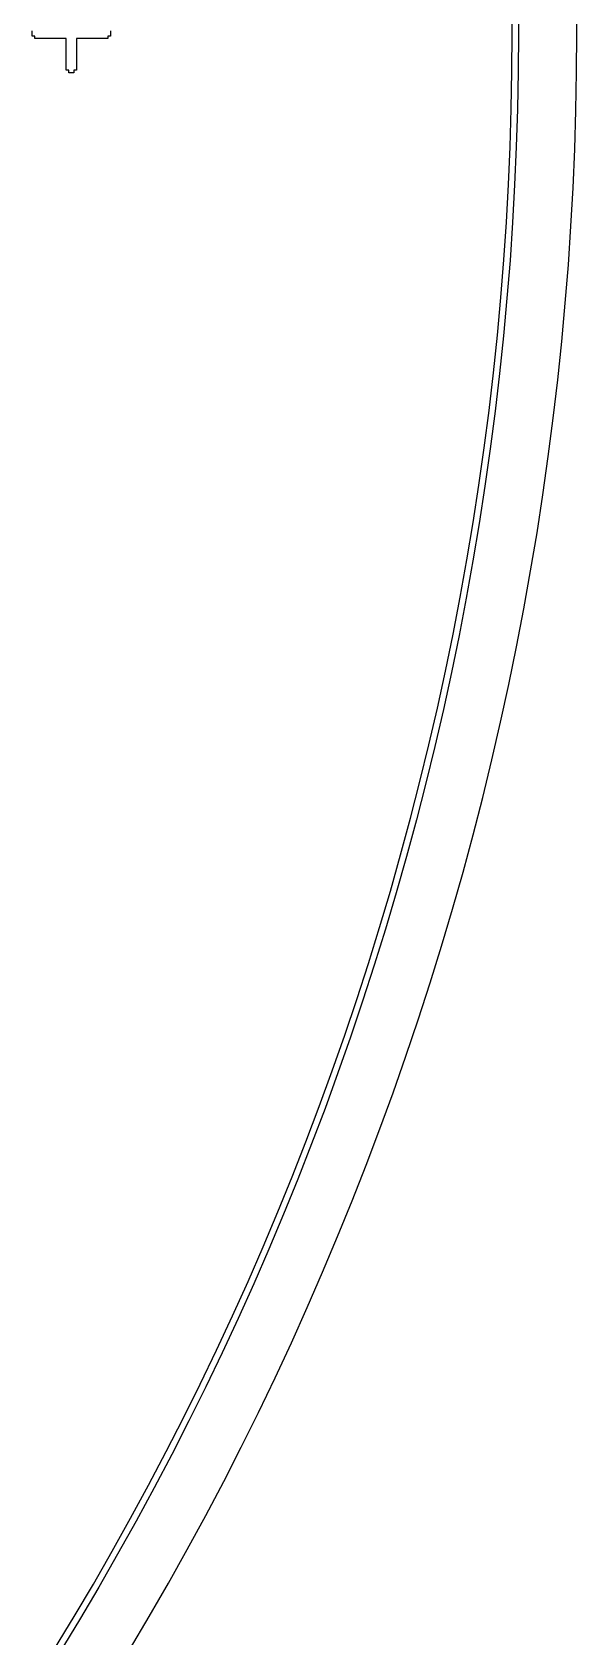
# Model space of a CAD drawing. Extents: x -25 to 122, y -49 to 104.
# Drawn here: x 109.1 to 122.36, y -11.5 to 27.54 of the extents above; entities that cross this region are included whole.
import ezdxf

# ---------------------------------------------------------------- set-up
doc = ezdxf.new("R2010")
doc.units = 0

msp = doc.modelspace()

# ---------------------------------------------------------------- linework, layer by layer
for p, q in [((120.78, 27.513), (120.774, 28.4324)), ((120.924, 28.4343), (120.93, 27.513)), ((122.355, 27.513), (122.349, 28.4518)), ((109.097, 27.4493), (109.097, 27.5767)), ((109.16, 27.4493), (109.097, 27.4493)), ((109.16, 27.3856), (109.16, 27.4493)), ((109.925, 27.3856), (109.16, 27.3856)), ((109.925, 26.6214), (109.925, 27.3856)), ((110.944, 27.3856), (110.179, 27.3856)), ((110.179, 27.3856), (110.179, 26.6214)), ((111.007, 27.4493), (110.944, 27.4493)), ((110.944, 27.4493), (110.944, 27.3856)), ((111.007, 27.5767), (111.007, 27.4493)), ((120.774, 26.5936), (120.78, 27.513)), ((120.93, 27.513), (120.924, 26.5917)), ((122.349, 26.5742), (122.355, 27.513)), ((109.988, 26.6214), (109.925, 26.6214)), ((109.988, 26.5577), (109.988, 26.6214)), ((110.116, 26.5577), (109.988, 26.5577)), ((110.179, 26.6214), (110.116, 26.6214)), ((110.116, 26.6214), (110.116, 26.5577)), ((120.757, 25.6742), (120.774, 26.5936)), ((120.924, 26.5917), (120.907, 25.6706)), ((122.332, 25.6356), (122.349, 26.5742)), ((120.729, 24.7552), (120.757, 25.6742)), ((120.907, 25.6706), (120.879, 24.7497)), ((122.303, 24.6972), (122.332, 25.6356)), ((120.69, 23.8366), (120.729, 24.7552)), ((120.879, 24.7497), (120.84, 23.8292)), ((122.263, 23.7593), (122.303, 24.6972)), ((120.639, 22.9185), (120.69, 23.8366)), ((120.84, 23.8292), (120.789, 22.9093)), ((122.211, 22.822), (122.263, 23.7593)), ((120.577, 22.0012), (120.639, 22.9185)), ((120.789, 22.9093), (120.727, 21.9901)), ((122.148, 21.8853), (122.211, 22.822)), ((120.504, 21.0846), (120.577, 22.0012)), ((120.727, 21.9901), (120.653, 21.0718)), ((122.073, 20.9495), (122.148, 21.8853)), ((120.419, 20.1691), (120.504, 21.0846)), ((120.653, 21.0718), (120.568, 20.1544)), ((121.987, 20.0147), (122.073, 20.9495)), ((120.323, 19.2546), (120.419, 20.1691)), ((120.568, 20.1544), (120.473, 19.2381)), ((121.889, 19.081), (121.987, 20.0147)), ((120.217, 18.3414), (120.323, 19.2546)), ((120.473, 19.2381), (120.365, 18.323)), ((121.78, 18.1486), (121.889, 19.081)), ((120.098, 17.4295), (120.217, 18.3414)), ((120.365, 18.323), (120.247, 17.4093)), ((121.659, 17.2176), (121.78, 18.1486)), ((119.969, 16.5192), (120.098, 17.4295)), ((120.247, 17.4093), (120.117, 16.4972)), ((121.527, 16.2881), (121.659, 17.2176)), ((119.829, 15.6105), (119.969, 16.5192)), ((120.117, 16.4972), (119.977, 15.5867)), ((121.384, 15.3604), (121.527, 16.2881)), ((119.677, 14.7037), (119.829, 15.6105)), ((119.977, 15.5867), (119.825, 14.678)), ((121.229, 14.4344), (121.384, 15.3604)), ((119.514, 13.7987), (119.677, 14.7037)), ((119.825, 14.678), (119.662, 13.7713)), ((121.063, 13.5104), (121.229, 14.4344)), ((119.34, 12.8958), (119.514, 13.7987)), ((119.662, 13.7713), (119.487, 12.8666)), ((120.885, 12.5886), (121.063, 13.5104)), ((119.155, 11.9952), (119.34, 12.8958)), ((119.487, 12.8666), (119.302, 11.9641)), ((120.696, 11.669), (120.885, 12.5886)), ((118.959, 11.0968), (119.155, 11.9952)), ((119.302, 11.9641), (119.106, 11.064)), ((120.496, 10.7517), (120.696, 11.669)), ((118.753, 10.201), (118.959, 11.0968)), ((119.106, 11.064), (118.898, 10.1663)), ((120.285, 9.83705), (120.496, 10.7517)), ((118.535, 9.30771), (118.753, 10.201)), ((118.898, 10.1663), (118.68, 9.27126)), ((120.062, 8.925), (120.285, 9.83705)), ((118.306, 8.41718), (118.535, 9.30771)), ((118.68, 9.27126), (118.451, 8.37895)), ((119.829, 8.01576), (120.062, 8.925)), ((118.066, 7.52954), (118.306, 8.41718)), ((118.451, 8.37895), (118.21, 7.48953)), ((119.584, 7.10947), (119.829, 8.01576)), ((117.815, 6.6449), (118.066, 7.52954)), ((118.21, 7.48953), (117.959, 6.60312)), ((119.328, 6.20624), (119.584, 7.10947)), ((117.554, 5.76341), (117.815, 6.6449)), ((117.959, 6.60312), (117.697, 5.71986)), ((119.061, 5.30621), (119.328, 6.20624)), ((117.281, 4.88519), (117.554, 5.76341)), ((117.697, 5.71986), (117.424, 4.83989)), ((118.783, 4.40953), (119.061, 5.30621)), ((116.998, 4.01039), (117.281, 4.88519)), ((117.424, 4.83989), (117.141, 3.96333)), ((118.494, 3.51634), (118.783, 4.40953)), ((116.705, 3.13911), (116.998, 4.01039)), ((117.141, 3.96333), (116.846, 3.09032)), ((118.194, 2.62675), (118.494, 3.51634)), ((116.4, 2.27151), (116.705, 3.13911)), ((116.846, 3.09032), (116.541, 2.22099)), ((117.883, 1.74092), (118.194, 2.62675)), ((116.085, 1.40771), (116.4, 2.27151)), ((116.541, 2.22099), (116.226, 1.35545)), ((117.561, 0.85896), (117.883, 1.74092)), ((115.759, 0.54785), (116.085, 1.40771)), ((116.226, 1.35545), (115.899, 0.49387)), ((117.229, -0.01897), (117.561, 0.85896)), ((115.423, -0.30794), (115.759, 0.54785)), ((115.899, 0.49387), (115.563, -0.36363)), ((115.077, -1.15955), (115.423, -0.30794)), ((115.563, -0.36363), (115.215, -1.21695)), ((116.886, -0.89276), (117.229, -0.01897)), ((114.72, -2.00685), (115.077, -1.15955)), ((116.532, -1.76227), (116.886, -0.89276)), ((115.215, -1.21695), (114.857, -2.06595)), ((116.167, -2.62738), (116.532, -1.76227)), ((114.352, -2.8497), (114.72, -2.00685)), ((114.857, -2.06595), (114.489, -2.91049)), ((115.792, -3.48796), (116.167, -2.62738)), ((113.974, -3.68797), (114.352, -2.8497)), ((114.489, -2.91049), (114.111, -3.75044)), ((115.406, -4.34386), (115.792, -3.48796)), ((113.586, -4.52156), (113.974, -3.68797)), ((114.111, -3.75044), (113.722, -4.58569)), ((113.188, -5.35031), (113.586, -4.52156)), ((113.722, -4.58569), (113.323, -5.41611)), ((115.01, -5.19496), (115.406, -4.34386)), ((112.78, -6.17412), (113.188, -5.35031)), ((113.323, -5.41611), (112.914, -6.24156)), ((114.604, -6.04114), (115.01, -5.19496)), ((112.361, -6.99286), (112.78, -6.17412)), ((112.914, -6.24156), (112.495, -7.06194)), ((114.187, -6.88226), (114.604, -6.04114)), ((111.933, -7.8064), (112.361, -6.99286)), ((113.759, -7.7182), (114.187, -6.88226)), ((112.495, -7.06194), (112.065, -7.87711)), ((111.495, -8.61461), (111.933, -7.8064)), ((113.322, -8.54884), (113.759, -7.7182)), ((112.065, -7.87711), (111.626, -8.68694)), ((112.874, -9.37405), (113.322, -8.54884)), ((111.046, -9.41739), (111.495, -8.61461)), ((111.626, -8.68694), (111.177, -9.49133)), ((110.588, -10.2146), (111.046, -9.41739)), ((111.177, -9.49133), (110.718, -10.2901)), ((112.417, -10.1937), (112.874, -9.37405)), ((110.12, -11.0061), (110.588, -10.2146)), ((110.718, -10.2901), (110.249, -11.0833)), ((111.949, -11.0077), (112.417, -10.1937)), ((109.643, -11.7919), (110.12, -11.0061)), ((110.249, -11.0833), (109.77, -11.8706)), ((111.471, -11.8159), (111.949, -11.0077))]:
    msp.add_line(p, q)

doc.saveas('drawing.dxf')
